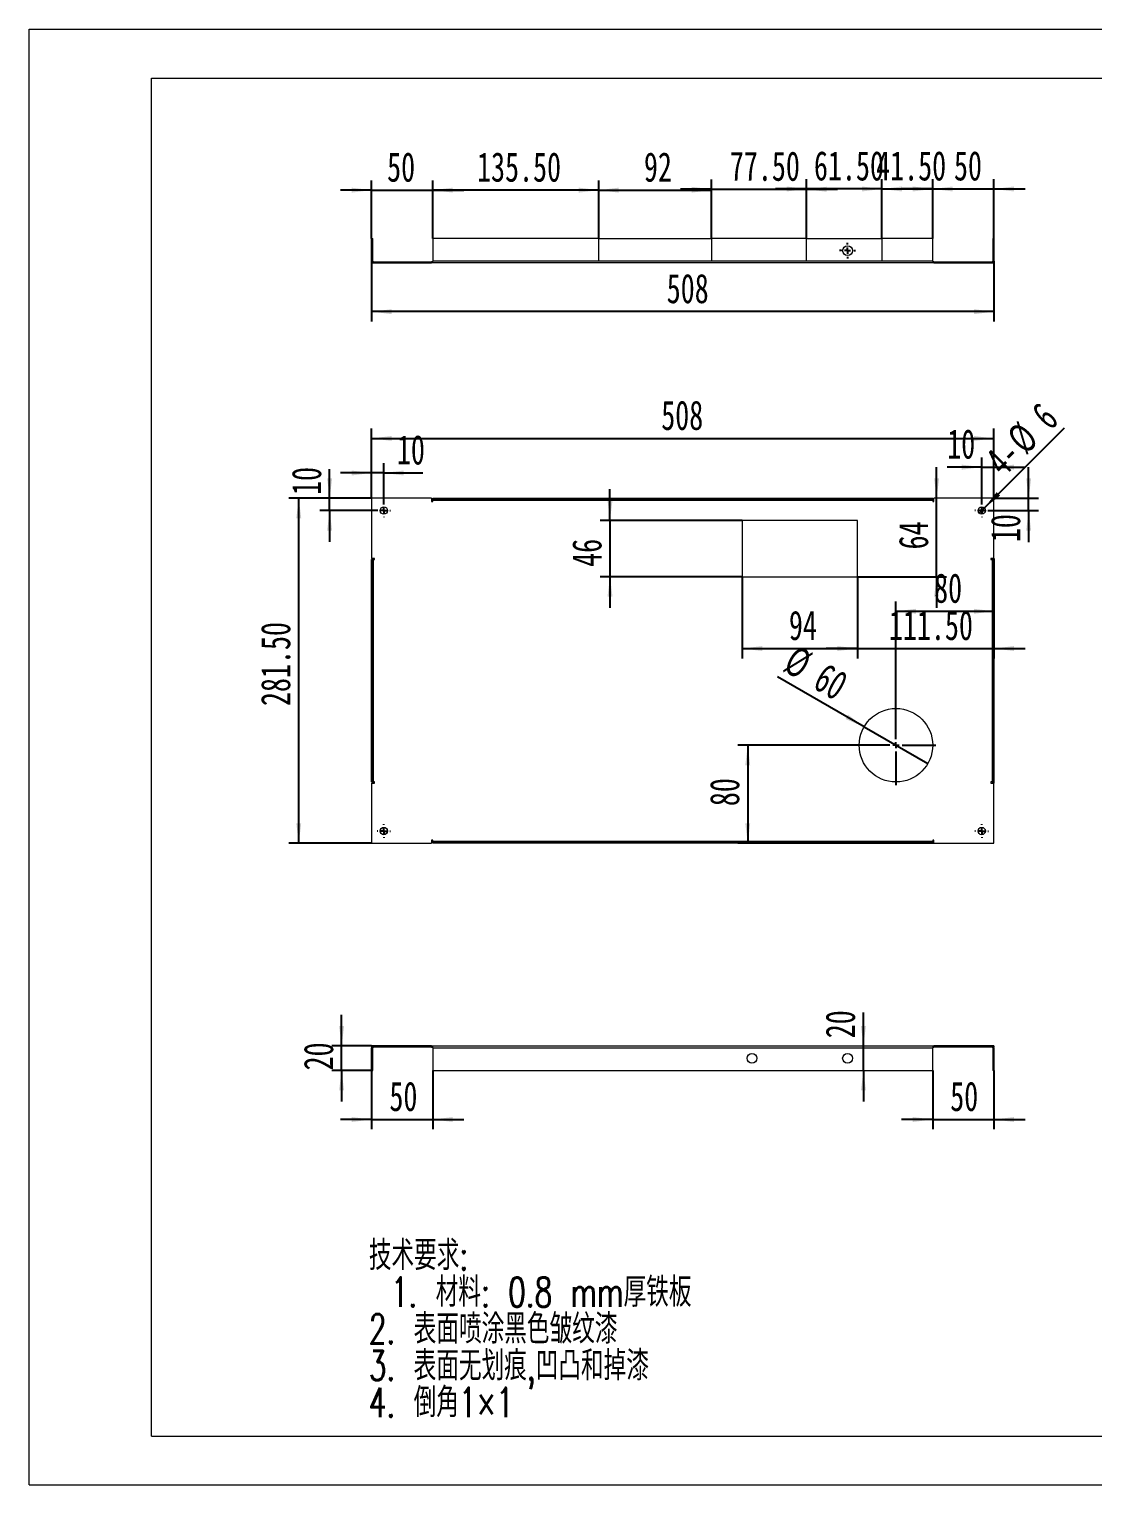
# Model space of a CAD drawing. Header units: millimetres. Extents: x 0 to 420, y 0 to 297.
# Drawn here: x 0.1 to 217.1, y 0.2 to 297.2 of the extents above; entities that cross this region are included whole.
import ezdxf

# ---------------------------------------------------------------- set-up
doc = ezdxf.new("R2010")
doc.units = ezdxf.units.MM
doc.layers.add('10', color=7, linetype='Continuous')
doc.layers.add('A-TITLEBLOCK', color=7, linetype='Continuous', lineweight=15)
doc.styles.add('SLDTEXTSTYLE0', font='TXT', dxfattribs={"width": 0.7, "bigfont": 'bigfont'})
doc.styles.add('SLDTEXTSTYLE1', font='TXT', dxfattribs={"width": 0.7})
doc.dimstyles.new('SLDDIMSTYLE0', dxfattribs={"dimtxt": 6, "dimasz": 4.08, "dimexe": 0, "dimexo": 0.0625, "dimgap": 1.5, "dimtad": 2, "dimlfac": 4, "dimrnd": 1e-09, "dimzin": 12, "dimdsep": 46, "dimtxsty": 'SLDTEXTSTYLE1', "dimsah": 1, "dimcen": 0.09, "dimadec": 0, "dimazin": 3, "dimtfac": 1, "dimtmove": 0, "dimatfit": 0, "dimfxl": 0, "dimfrac": 2, "dimtolj": 1, "dimtzin": 12, "dimarcsym": 0})
doc.dimstyles.new('SLDDIMSTYLE1', dxfattribs={"dimtxt": 6, "dimasz": 4.08, "dimexe": 0, "dimexo": 0.0625, "dimgap": 1.5, "dimtad": 2, "dimlfac": 4, "dimrnd": 1e-09, "dimzin": 12, "dimdsep": 46, "dimtxsty": 'SLDTEXTSTYLE1', "dimblk1": 'NONE', "dimsah": 1, "dimcen": 0, "dimadec": 0, "dimazin": 3, "dimtfac": 1, "dimtmove": 0, "dimatfit": 3, "dimldrblk": 'NONE', "dimfxl": 0, "dimfrac": 2, "dimtolj": 1, "dimtzin": 12, "dimarcsym": 0})
doc.dimstyles.new('SLDDIMSTYLE2', dxfattribs={"dimtxt": 6, "dimasz": 4.08, "dimexe": 0, "dimexo": 0.0625, "dimgap": 1.5, "dimtad": 2, "dimlfac": 4, "dimrnd": 1e-09, "dimzin": 12, "dimdsep": 46, "dimtxsty": 'SLDTEXTSTYLE1', "dimsah": 1, "dimcen": 0.09, "dimadec": 0, "dimazin": 3, "dimtfac": 1, "dimtofl": 0, "dimtmove": 0, "dimatfit": 3, "dimfxl": 0, "dimfrac": 2, "dimtolj": 1, "dimtzin": 12, "dimarcsym": 0})
doc.dimstyles.new('SLDDIMSTYLE3', dxfattribs={"dimtxt": 6, "dimasz": 4.08, "dimexe": 0, "dimexo": 0.0625, "dimgap": 1.5, "dimtad": 2, "dimlfac": 4, "dimrnd": 1e-09, "dimzin": 4, "dimdsep": 46, "dimtxsty": 'SLDTEXTSTYLE1', "dimsah": 1, "dimcen": 0.09, "dimadec": 0, "dimazin": 1, "dimtfac": 1, "dimtmove": 0, "dimatfit": 0, "dimfxl": 0, "dimfrac": 2, "dimtolj": 1, "dimtzin": 12, "dimarcsym": 0})
doc.dimstyles.new('SLDDIMSTYLE4', dxfattribs={"dimtxt": 6, "dimasz": 4.08, "dimexe": 0, "dimexo": 0.0625, "dimgap": 1.5, "dimtad": 2, "dimlfac": 4, "dimrnd": 1e-09, "dimzin": 12, "dimdsep": 46, "dimtxsty": 'SLDTEXTSTYLE1', "dimblk1": 'NONE', "dimsah": 1, "dimcen": 0, "dimadec": 0, "dimazin": 3, "dimtfac": 1, "dimtmove": 0, "dimatfit": 3, "dimldrblk": 'NONE', "dimfxl": 0, "dimfrac": 2, "dimtolj": 1, "dimtzin": 12, "dimarcsym": 0})
doc.dimstyles.new('SLDDIMSTYLE5', dxfattribs={"dimtxt": 6, "dimasz": 4.08, "dimexe": 0, "dimexo": 0.0625, "dimgap": 1.5, "dimtad": 2, "dimlfac": 4, "dimrnd": 1e-09, "dimzin": 4, "dimdsep": 46, "dimtxsty": 'SLDTEXTSTYLE1', "dimsah": 1, "dimcen": 0.09, "dimadec": 0, "dimazin": 1, "dimtfac": 1, "dimtofl": 0, "dimtmove": 0, "dimatfit": 3, "dimfxl": 0, "dimfrac": 2, "dimtolj": 1, "dimtzin": 12, "dimarcsym": 0})

# ---------------------------------------------------------------- blocks, each defined once
blk = doc.blocks.new('SW_NOTE_0')
at = {"layer": 'A-TITLEBLOCK', "color": 0, "char_height": 6, "attachment_point": 1, "style": 'SLDTEXTSTYLE0'}
for s, insert in [('\\M+18B5A术\\M+19776\\M+18B81:', (0, 7.73)), ('1. \\M+18DDE\\M+197BF: 0.8 mm\\M+18CFA铁\\M+194C2', (4.5, 0.23)), ('2. \\M+1955C\\M+196CA喷涂\\M+1FC4B\\M+19046皱纹\\M+18EBD', (0, -7.27)), ('3. \\M+1955C\\M+196CA\\M+19DD9划\\M+18DAD,\\M+1899A\\M+193CA\\M+19861\\M+19D7B\\M+18EBD', (0, -14.77)), ('4. \\M+1937C\\M+18A701\\M+1817E1', (0, -22.27))]:
    blk.add_mtext(s, dxfattribs=dict(at, insert=insert))
blk = doc.blocks.new('_D')
at = {"layer": '10'}
for p, q in [((194.45, 200.36), (194.45, 209.85)), ((196.95, 201.49), (196.95, 209.85)), ((194.45, 207.85), (187.4, 207.85)), ((194.45, 207.85), (196.95, 207.85)), ((196.95, 207.85), (203.3, 207.85))]:
    blk.add_line(p, q, dxfattribs=at)
for points in [[(194.45, 207.85), (190.37, 208.36), (190.37, 207.34)], [(196.95, 207.85), (201.03, 207.34), (201.03, 208.36)]]:
    blk.add_solid(points, dxfattribs=at)
at = {"layer": '10', "insert": (187.4, 215.58), "char_height": 6, "attachment_point": 1, "style": 'SLDTEXTSTYLE1'}
blk.add_mtext('10', dxfattribs=at)
blk = doc.blocks.new('_D_1')
at = {"layer": '10'}
for p, q in [((204.02, 201.49), (204.02, 207.84)), ((196.95, 201.49), (206.02, 201.49)), ((204.02, 198.99), (204.02, 201.49)), ((195.82, 198.99), (206.02, 198.99)), ((204.02, 198.99), (204.02, 192.55))]:
    blk.add_line(p, q, dxfattribs=at)
for points in [[(204.02, 201.49), (204.53, 205.57), (203.52, 205.57)], [(204.02, 198.99), (203.52, 194.91), (204.53, 194.91)]]:
    blk.add_solid(points, dxfattribs=at)
at = {"layer": '10', "insert": (196.29, 192.55), "char_height": 6, "attachment_point": 1, "rotation": 90, "style": 'SLDTEXTSTYLE1'}
blk.add_mtext('10', dxfattribs=at)
blk = doc.blocks.new('_D_2')
at = {"layer": '10'}
for q in [(211.36, 215.9), (193.92, 198.46)]:
    blk.add_line((194.98, 199.52), q, dxfattribs=at)
blk.add_solid([(194.98, 199.52), (198.22, 202.05), (197.5, 202.76)], dxfattribs=at)
at = {"layer": '10', "char_height": 6, "attachment_point": 1, "rotation": 45, "style": 'SLDTEXTSTYLE1'}
for s, insert in [('6', (204.15, 219.4)), ('%%c', (199.14, 214.43)), ('4-', (194.68, 209.94))]:
    blk.add_mtext(s, dxfattribs=dict(at, insert=insert))
blk = doc.blocks.new('_NONE')
blk = doc.blocks.new('_D_3')
at = {"layer": '10'}
for p, q in [((145.57, 185.49), (145.57, 168.84)), ((169.07, 185.49), (169.07, 168.84)), ((145.57, 170.84), (169.07, 170.84))]:
    blk.add_line(p, q, dxfattribs=at)
for points in [[(145.57, 170.84), (149.65, 170.34), (149.65, 171.35)], [(169.07, 170.84), (164.99, 171.35), (164.99, 170.34)]]:
    blk.add_solid(points, dxfattribs=at)
at = {"layer": '10', "insert": (155.1, 178.58), "char_height": 6, "attachment_point": 1, "style": 'SLDTEXTSTYLE1'}
blk.add_mtext('94', dxfattribs=at)
blk = doc.blocks.new('_D_4')
at = {"layer": '10'}
for p, q in [((196.95, 189.24), (196.95, 168.84)), ((169.07, 185.49), (169.07, 168.84)), ((169.07, 170.84), (162.72, 170.84)), ((169.07, 170.84), (196.95, 170.84)), ((196.95, 170.84), (203.3, 170.84))]:
    blk.add_line(p, q, dxfattribs=at)
for points in [[(169.07, 170.84), (164.99, 171.35), (164.99, 170.34)], [(196.95, 170.84), (201.03, 170.34), (201.03, 171.35)]]:
    blk.add_solid(points, dxfattribs=at)
at = {"layer": '10', "insert": (175.51, 178.58), "char_height": 6, "attachment_point": 1, "style": 'SLDTEXTSTYLE1'}
blk.add_mtext('111.50', dxfattribs=at)
blk = doc.blocks.new('_D_5')
at = {"layer": '10'}
for p, q in [((118.6, 196.99), (118.6, 203.34)), ((145.57, 196.99), (116.6, 196.99)), ((118.6, 196.99), (118.6, 185.49)), ((145.57, 185.49), (116.6, 185.49)), ((118.6, 185.49), (118.6, 179.14))]:
    blk.add_line(p, q, dxfattribs=at)
for points in [[(118.6, 196.99), (119.11, 201.07), (118.09, 201.07)], [(118.6, 185.49), (118.09, 181.41), (119.11, 181.41)]]:
    blk.add_solid(points, dxfattribs=at)
at = {"layer": '10', "insert": (110.87, 187.51), "char_height": 6, "attachment_point": 1, "rotation": 90, "style": 'SLDTEXTSTYLE1'}
blk.add_mtext('46', dxfattribs=at)
blk = doc.blocks.new('_D_6')
at = {"layer": '10'}
for p, q in [((185.24, 201.49), (185.24, 207.84)), ((185.24, 185.49), (185.24, 201.49)), ((169.07, 185.49), (187.24, 185.49)), ((185.24, 185.49), (185.24, 179.14))]:
    blk.add_line(p, q, dxfattribs=at)
for points in [[(185.24, 201.49), (185.75, 205.57), (184.73, 205.57)], [(185.24, 185.49), (184.73, 181.41), (185.75, 181.41)]]:
    blk.add_solid(points, dxfattribs=at)
at = {"layer": '10', "insert": (177.51, 191.06), "char_height": 6, "attachment_point": 1, "rotation": 90, "style": 'SLDTEXTSTYLE1'}
blk.add_mtext('64', dxfattribs=at)
blk = doc.blocks.new('_D_7')
at = {"layer": '10'}
for p, q in [((168.82, 151.11), (144.71, 151.11)), ((146.71, 151.11), (146.71, 131.11)), ((184.7, 131.11), (144.71, 131.11))]:
    blk.add_line(p, q, dxfattribs=at)
for points in [[(146.71, 151.11), (146.2, 147.03), (147.21, 147.03)], [(146.71, 131.11), (147.21, 135.19), (146.2, 135.19)]]:
    blk.add_solid(points, dxfattribs=at)
at = {"layer": '10', "insert": (138.97, 138.69), "char_height": 6, "attachment_point": 1, "rotation": 90, "style": 'SLDTEXTSTYLE1'}
blk.add_mtext('80', dxfattribs=at)
blk = doc.blocks.new('_D_8')
at = {"layer": '10'}
for p, q in [((176.95, 159.24), (176.95, 180.45)), ((176.95, 178.45), (196.95, 178.45)), ((196.95, 143.36), (196.95, 180.45))]:
    blk.add_line(p, q, dxfattribs=at)
for points in [[(176.95, 178.45), (181.03, 177.94), (181.03, 178.95)], [(196.95, 178.45), (192.87, 178.95), (192.87, 177.94)]]:
    blk.add_solid(points, dxfattribs=at)
at = {"layer": '10', "insert": (184.73, 186.18), "char_height": 6, "attachment_point": 1, "style": 'SLDTEXTSTYLE1'}
blk.add_mtext('80', dxfattribs=at)
blk = doc.blocks.new('_D_9')
at = {"layer": '10'}
for q in [(152.78, 165.07), (183.44, 147.36)]:
    blk.add_line((170.45, 154.86), q, dxfattribs=at)
blk.add_solid([(170.45, 154.86), (167.17, 157.34), (166.66, 156.46)], dxfattribs=at)
at = {"layer": '10', "char_height": 6, "attachment_point": 1, "rotation": 330, "style": 'SLDTEXTSTYLE1'}
for s, insert in [('%%c', (156.61, 171.71)), ('60', (162.71, 168.16))]:
    blk.add_mtext(s, dxfattribs=dict(at, insert=insert))
blk = doc.blocks.new('_D_10')
at = {"layer": '10'}
for p, q in [((69.95, 201.49), (53.1, 201.49)), ((55.1, 131.11), (55.1, 201.49)), ((69.95, 131.11), (53.1, 131.11))]:
    blk.add_line(p, q, dxfattribs=at)
for points in [[(55.1, 201.49), (54.59, 197.41), (55.6, 197.41)], [(55.1, 131.11), (55.6, 135.19), (54.59, 135.19)]]:
    blk.add_solid(points, dxfattribs=at)
at = {"layer": '10', "insert": (47.36, 159.11), "char_height": 6, "attachment_point": 1, "rotation": 90, "style": 'SLDTEXTSTYLE1'}
blk.add_mtext('281.50', dxfattribs=at)
blk = doc.blocks.new('_D_11')
at = {"layer": '10'}
for p, q in [((69.95, 201.49), (69.95, 208.66)), ((72.45, 200.36), (72.45, 208.66)), ((69.95, 206.66), (63.6, 206.66)), ((72.45, 206.66), (69.95, 206.66)), ((72.45, 206.66), (80.39, 206.66))]:
    blk.add_line(p, q, dxfattribs=at)
for points in [[(69.95, 206.66), (65.87, 207.16), (65.87, 206.15)], [(72.45, 206.66), (76.53, 206.15), (76.53, 207.16)]]:
    blk.add_solid(points, dxfattribs=at)
at = {"layer": '10', "insert": (75.12, 214.39), "char_height": 6, "attachment_point": 1, "style": 'SLDTEXTSTYLE1'}
blk.add_mtext('10', dxfattribs=at)
blk = doc.blocks.new('_D_12')
at = {"layer": '10'}
for p, q in [((61.4, 201.49), (61.4, 207.44)), ((69.95, 201.49), (59.4, 201.49)), ((61.4, 198.99), (61.4, 201.49)), ((71.07, 198.99), (59.4, 198.99)), ((61.4, 198.99), (61.4, 192.64))]:
    blk.add_line(p, q, dxfattribs=at)
for points in [[(61.4, 201.49), (61.91, 205.57), (60.89, 205.57)], [(61.4, 198.99), (60.89, 194.91), (61.91, 194.91)]]:
    blk.add_solid(points, dxfattribs=at)
at = {"layer": '10', "insert": (53.66, 202.17), "char_height": 6, "attachment_point": 1, "rotation": 90, "style": 'SLDTEXTSTYLE1'}
blk.add_mtext('10', dxfattribs=at)
blk = doc.blocks.new('_D_13')
at = {"layer": '10'}
for p, q in [((69.95, 201.49), (69.95, 215.71)), ((196.95, 201.49), (196.95, 215.71)), ((69.95, 213.71), (196.95, 213.71))]:
    blk.add_line(p, q, dxfattribs=at)
for points in [[(69.95, 213.71), (74.03, 213.2), (74.03, 214.21)], [(196.95, 213.71), (192.87, 214.21), (192.87, 213.2)]]:
    blk.add_solid(points, dxfattribs=at)
at = {"layer": '10', "insert": (129.05, 221.44), "char_height": 6, "attachment_point": 1, "style": 'SLDTEXTSTYLE1'}
blk.add_mtext('508', dxfattribs=at)
blk = doc.blocks.new('SW_CENTERMARKSYMBOL_0')
at = {"layer": '10', "color": 0}
for p, q in [((-1.25, 0), (-1.375, 0)), ((0, 0), (-0.625, 0)), ((0, 1.25), (0, 1.375)), ((0, 0), (0, 0.625)), ((0, 0), (0, -0.625)), ((0, 0), (0.625, 0)), ((1.25, 0), (1.375, 0)), ((0, -1.25), (0, -1.375))]:
    blk.add_line(p, q, dxfattribs=at)
blk = doc.blocks.new('SW_CENTERMARKSYMBOL_1')
at = {"layer": '10', "color": 0}
for p, q in [((-1.25, 0), (-1.375, 0)), ((0, 0), (-0.625, 0)), ((0, 1.25), (0, 1.375)), ((0, 0), (0, 0.625)), ((0, 0), (0, -0.625)), ((0, 0), (0.625, 0)), ((1.25, 0), (1.375, 0)), ((0, -1.25), (0, -1.375))]:
    blk.add_line(p, q, dxfattribs=at)
blk = doc.blocks.new('SW_CENTERMARKSYMBOL_2')
at = {"layer": '10', "color": 0}
for p, q in [((-1.25, 0), (-1.375, 0)), ((0, 0), (-0.625, 0)), ((0, 1.25), (0, 1.375)), ((0, 0), (0, 0.625)), ((0, 0), (0, -0.625)), ((0, 0), (0.625, 0)), ((1.25, 0), (1.375, 0)), ((0, -1.25), (0, -1.375))]:
    blk.add_line(p, q, dxfattribs=at)
blk = doc.blocks.new('SW_CENTERMARKSYMBOL_3')
at = {"layer": '10', "color": 0}
for p, q in [((-1.25, 0), (-1.375, 0)), ((0, 0), (-0.625, 0)), ((0, 1.25), (0, 1.375)), ((0, 0), (0, 0.625)), ((0, 0), (0, -0.625)), ((0, 0), (0.625, 0)), ((1.25, 0), (1.375, 0)), ((0, -1.25), (0, -1.375))]:
    blk.add_line(p, q, dxfattribs=at)
blk = doc.blocks.new('SW_CENTERMARKSYMBOL_4')
at = {"layer": '10', "color": 0}
for p, q in [((0, 1.25), (0, 8.125)), ((-1.25, 0), (-8.125, 0)), ((0, 0), (-0.625, 0)), ((0, 0), (0, 0.625)), ((0, 0), (0, -0.625)), ((0, 0), (0.625, 0)), ((1.25, 0), (8.125, 0)), ((0, -1.25), (0, -8.125))]:
    blk.add_line(p, q, dxfattribs=at)
blk = doc.blocks.new('SW_CENTERMARKSYMBOL_5')
at = {"layer": '10', "color": 0}
for p, q in [((-1.25, 0), (-1.375, 0)), ((0, 0), (-0.625, 0)), ((0, 1.25), (0, 1.375)), ((0, 0), (0, 0.625)), ((0, 0), (0, -0.625)), ((0, 0), (0.625, 0)), ((1.25, 0), (1.375, 0)), ((0, -1.25), (0, -1.375))]:
    blk.add_line(p, q, dxfattribs=at)
blk = doc.blocks.new('SW_CENTERMARKSYMBOL_6')
at = {"layer": '10', "color": 0}
for p, q in [((-1.25, 0), (-1.375, 0)), ((0, 0), (-0.625, 0)), ((0, 1.25), (0, 1.375)), ((0, 0), (0, 0.625)), ((0, 0), (0, -0.625)), ((0, 0), (0.625, 0)), ((1.25, 0), (1.375, 0)), ((0, -1.25), (0, -1.375))]:
    blk.add_line(p, q, dxfattribs=at)
blk = doc.blocks.new('SW_CENTERMARKSYMBOL_7')
at = {"layer": '10', "color": 0}
for p, q in [((-1.25, 0), (-1.375, 0)), ((0, 0), (-0.625, 0)), ((0, 1.25), (0, 1.375)), ((0, 0), (0, 0.625)), ((0, 0), (0, -0.625)), ((0, 0), (0.625, 0)), ((1.25, 0), (1.375, 0)), ((0, -1.25), (0, -1.375))]:
    blk.add_line(p, q, dxfattribs=at)
blk = doc.blocks.new('SW_CENTERMARKSYMBOL_8')
at = {"layer": '10', "color": 0}
for p, q in [((-1.25, 0), (-1.375, 0)), ((0, 0), (-0.625, 0)), ((0, 1.25), (0, 1.375)), ((0, 0), (0, 0.625)), ((0, 0), (0, -0.625)), ((0, 0), (0.625, 0)), ((1.25, 0), (1.375, 0)), ((0, -1.25), (0, -1.375))]:
    blk.add_line(p, q, dxfattribs=at)
blk = doc.blocks.new('SW_CENTERMARKSYMBOL_9')
at = {"layer": '10', "color": 0}
for p, q in [((0, 1.25), (0, 8.125)), ((-1.25, 0), (-8.125, 0)), ((0, 0), (-0.625, 0)), ((0, 0), (0, 0.625)), ((0, 0), (0, -0.625)), ((0, 0), (0.625, 0)), ((1.25, 0), (8.125, 0)), ((0, -1.25), (0, -8.125))]:
    blk.add_line(p, q, dxfattribs=at)
blk = doc.blocks.new('_D_16')
at = {"layer": '10'}
for p, q in [((63.84, 89.76), (63.84, 96.11)), ((69.95, 89.76), (61.84, 89.76)), ((63.84, 84.76), (63.84, 89.76)), ((69.95, 84.76), (61.84, 84.76)), ((63.84, 84.76), (63.84, 78.41))]:
    blk.add_line(p, q, dxfattribs=at)
for points in [[(63.84, 89.76), (64.35, 93.84), (63.33, 93.84)], [(63.84, 84.76), (63.33, 80.68), (64.35, 80.68)]]:
    blk.add_solid(points, dxfattribs=at)
at = {"layer": '10', "insert": (56.11, 84.77), "char_height": 6, "attachment_point": 1, "rotation": 90, "style": 'SLDTEXTSTYLE1'}
blk.add_mtext('20', dxfattribs=at)
blk = doc.blocks.new('_D_17')
at = {"layer": '10'}
for p, q in [((69.95, 84.76), (69.95, 72.76)), ((82.45, 84.76), (82.45, 72.76)), ((69.95, 74.76), (63.6, 74.76)), ((69.95, 74.76), (82.45, 74.76)), ((82.45, 74.76), (88.8, 74.76))]:
    blk.add_line(p, q, dxfattribs=at)
for points in [[(69.95, 74.76), (65.87, 75.26), (65.87, 74.25)], [(82.45, 74.76), (86.53, 74.25), (86.53, 75.26)]]:
    blk.add_solid(points, dxfattribs=at)
at = {"layer": '10', "insert": (73.59, 82.49), "char_height": 6, "attachment_point": 1, "style": 'SLDTEXTSTYLE1'}
blk.add_mtext('50', dxfattribs=at)
blk = doc.blocks.new('_D_18')
at = {"layer": '10'}
for p, q in [((184.45, 84.76), (184.45, 72.76)), ((196.95, 84.76), (196.95, 72.76)), ((184.45, 74.76), (178.1, 74.76)), ((184.45, 74.76), (196.95, 74.76)), ((196.95, 74.76), (203.3, 74.76))]:
    blk.add_line(p, q, dxfattribs=at)
for points in [[(184.45, 74.76), (180.37, 75.26), (180.37, 74.25)], [(196.95, 74.76), (201.03, 74.25), (201.03, 75.26)]]:
    blk.add_solid(points, dxfattribs=at)
at = {"layer": '10', "insert": (188.01, 82.49), "char_height": 6, "attachment_point": 1, "style": 'SLDTEXTSTYLE1'}
blk.add_mtext('50', dxfattribs=at)
blk = doc.blocks.new('_D_19')
at = {"layer": '10'}
for p, q in [((170.31, 89.76), (170.31, 96.59)), ((170.31, 84.76), (170.31, 89.76)), ((170.31, 84.76), (170.31, 78.41))]:
    blk.add_line(p, q, dxfattribs=at)
for points in [[(170.31, 89.76), (170.82, 93.84), (169.8, 93.84)], [(170.31, 84.76), (169.8, 80.68), (170.82, 80.68)]]:
    blk.add_solid(points, dxfattribs=at)
at = {"layer": '10', "insert": (162.58, 91.33), "char_height": 6, "attachment_point": 1, "rotation": 90, "style": 'SLDTEXTSTYLE1'}
blk.add_mtext('20', dxfattribs=at)
blk = doc.blocks.new('_D_20')
at = {"layer": '10'}
for p, q in [((174.07, 264.6), (167.72, 264.6)), ((174.07, 254.52), (174.07, 266.6)), ((174.07, 264.6), (184.45, 264.6)), ((184.45, 254.52), (184.45, 266.6)), ((184.45, 264.6), (190.8, 264.6))]:
    blk.add_line(p, q, dxfattribs=at)
for points in [[(174.07, 264.6), (169.99, 265.11), (169.99, 264.09)], [(184.45, 264.6), (188.53, 264.09), (188.53, 265.11)]]:
    blk.add_solid(points, dxfattribs=at)
at = {"layer": '10', "insert": (172.9, 272.34), "char_height": 6, "attachment_point": 1, "style": 'SLDTEXTSTYLE1'}
blk.add_mtext('41.50', dxfattribs=at)
blk = doc.blocks.new('_D_21')
at = {"layer": '10'}
for p, q in [((184.45, 264.6), (178.1, 264.6)), ((184.45, 254.52), (184.45, 266.6)), ((184.45, 264.6), (196.95, 264.6)), ((196.95, 254.52), (196.95, 266.6)), ((196.95, 264.6), (203.3, 264.6))]:
    blk.add_line(p, q, dxfattribs=at)
for points in [[(184.45, 264.6), (180.37, 265.11), (180.37, 264.09)], [(196.95, 264.6), (201.03, 264.09), (201.03, 265.11)]]:
    blk.add_solid(points, dxfattribs=at)
at = {"layer": '10', "insert": (188.78, 272.34), "char_height": 6, "attachment_point": 1, "style": 'SLDTEXTSTYLE1'}
blk.add_mtext('50', dxfattribs=at)
blk = doc.blocks.new('_D_22')
at = {"layer": '10'}
for p, q in [((158.7, 264.6), (152.35, 264.6)), ((158.7, 254.52), (158.7, 266.6)), ((174.07, 264.6), (158.7, 264.6)), ((174.07, 254.52), (174.07, 266.6)), ((174.07, 264.6), (180.42, 264.6))]:
    blk.add_line(p, q, dxfattribs=at)
for points in [[(158.7, 264.6), (154.62, 265.11), (154.62, 264.09)], [(174.07, 264.6), (178.15, 264.09), (178.15, 265.11)]]:
    blk.add_solid(points, dxfattribs=at)
at = {"layer": '10', "insert": (160.21, 272.34), "char_height": 6, "attachment_point": 1, "style": 'SLDTEXTSTYLE1'}
blk.add_mtext('61.50', dxfattribs=at)
blk = doc.blocks.new('_D_23')
at = {"layer": '10'}
for p, q in [((139.32, 264.54), (132.97, 264.54)), ((139.32, 254.52), (139.32, 266.54)), ((139.32, 264.54), (158.7, 264.54)), ((158.7, 254.52), (158.7, 266.54)), ((158.7, 264.54), (165.05, 264.54))]:
    blk.add_line(p, q, dxfattribs=at)
for points in [[(139.32, 264.54), (135.24, 265.05), (135.24, 264.03)], [(158.7, 264.54), (162.78, 264.03), (162.78, 265.05)]]:
    blk.add_solid(points, dxfattribs=at)
at = {"layer": '10', "insert": (143.06, 272.27), "char_height": 6, "attachment_point": 1, "style": 'SLDTEXTSTYLE1'}
blk.add_mtext('77.50', dxfattribs=at)
blk = doc.blocks.new('_D_24')
at = {"layer": '10'}
for p, q in [((116.32, 254.52), (116.32, 266.36)), ((116.32, 264.36), (139.32, 264.36)), ((139.32, 254.52), (139.32, 266.36))]:
    blk.add_line(p, q, dxfattribs=at)
for points in [[(116.32, 264.36), (120.4, 263.85), (120.4, 264.87)], [(139.32, 264.36), (135.24, 264.87), (135.24, 263.85)]]:
    blk.add_solid(points, dxfattribs=at)
at = {"layer": '10', "insert": (125.52, 272.09), "char_height": 6, "attachment_point": 1, "style": 'SLDTEXTSTYLE1'}
blk.add_mtext('92', dxfattribs=at)
blk = doc.blocks.new('_D_25')
at = {"layer": '10'}
for p, q in [((82.45, 254.52), (82.45, 266.36)), ((116.32, 264.36), (82.45, 264.36)), ((116.32, 254.52), (116.32, 266.36))]:
    blk.add_line(p, q, dxfattribs=at)
for points in [[(82.45, 264.36), (86.53, 263.85), (86.53, 264.87)], [(116.32, 264.36), (112.24, 264.87), (112.24, 263.85)]]:
    blk.add_solid(points, dxfattribs=at)
at = {"layer": '10', "insert": (91.47, 272.09), "char_height": 6, "attachment_point": 1, "style": 'SLDTEXTSTYLE1'}
blk.add_mtext('135.50', dxfattribs=at)
blk = doc.blocks.new('_D_26')
at = {"layer": '10'}
for p, q in [((69.95, 249.89), (69.95, 237.57)), ((196.95, 249.89), (196.95, 237.57)), ((196.95, 239.57), (69.95, 239.57))]:
    blk.add_line(p, q, dxfattribs=at)
for points in [[(69.95, 239.57), (74.03, 239.06), (74.03, 240.07)], [(196.95, 239.57), (192.87, 240.07), (192.87, 239.06)]]:
    blk.add_solid(points, dxfattribs=at)
at = {"layer": '10', "insert": (130.17, 247.3), "char_height": 6, "attachment_point": 1, "style": 'SLDTEXTSTYLE1'}
blk.add_mtext('508', dxfattribs=at)
blk = doc.blocks.new('_D_27')
at = {"layer": '10'}
for p, q in [((69.95, 264.36), (63.6, 264.36)), ((69.95, 254.52), (69.95, 266.36)), ((69.95, 264.36), (82.45, 264.36)), ((82.45, 254.52), (82.45, 266.36)), ((82.45, 264.36), (88.8, 264.36))]:
    blk.add_line(p, q, dxfattribs=at)
for points in [[(69.95, 264.36), (65.87, 264.87), (65.87, 263.85)], [(82.45, 264.36), (86.53, 263.85), (86.53, 264.87)]]:
    blk.add_solid(points, dxfattribs=at)
at = {"layer": '10', "insert": (73.12, 272.09), "char_height": 6, "attachment_point": 1, "style": 'SLDTEXTSTYLE1'}
blk.add_mtext('50', dxfattribs=at)
blk = doc.blocks.new('SW_CENTERMARKSYMBOL_10')
at = {"layer": '10', "color": 0}
for p, q in [((-1.25, 0), (-1.625, 0)), ((0, 0), (-0.625, 0)), ((0, 1.25), (0, 1.625)), ((0, 0), (0, 0.625)), ((0, 0), (0, -0.625)), ((0, 0), (0.625, 0)), ((1.25, 0), (1.625, 0)), ((0, -1.25), (0, -1.625))]:
    blk.add_line(p, q, dxfattribs=at)

msp = doc.modelspace()

# ---------------------------------------------------------------- linework, layer by layer
at = {"color": 7, "linetype": 'Continuous', "lineweight": 15}
for p, q in [((69.9464, 249.8914), (69.9464, 254.5164)), ((69.9464, 254.5164), (70.1964, 254.5164)), ((70.1964, 249.8914), (70.1964, 254.5164)), ((82.4464, 254.5164), (82.4464, 249.8914)), ((116.3214, 254.5164), (82.4464, 254.5164)), ((116.3214, 249.8914), (116.3214, 254.5164)), ((116.3214, 254.5164), (139.3214, 254.5164)), ((139.3214, 254.5164), (139.3214, 249.8914)), ((158.6964, 254.5164), (139.3214, 254.5164)), ((158.6964, 249.8914), (158.6964, 254.5164)), ((158.6964, 254.5164), (174.0714, 254.5164)), ((184.4464, 254.5164), (174.0714, 254.5164)), ((174.0714, 254.5164), (174.0714, 249.8914)), ((184.4464, 249.8914), (184.4464, 254.5164)), ((196.6964, 254.5164), (196.6964, 249.8914)), ((196.9464, 254.5164), (196.6964, 254.5164)), ((196.9464, 254.5164), (196.9464, 249.8914)), ((70.1964, 249.8914), (69.9464, 249.8914)), ((69.9464, 249.5164), (69.9464, 249.7664)), ((69.9464, 249.7664), (82.1964, 249.7664)), ((69.9464, 249.5164), (82.1964, 249.5164)), ((82.1964, 249.7664), (82.1964, 249.5164)), ((82.4464, 249.7664), (82.1964, 249.7664)), ((82.4464, 249.5164), (82.1964, 249.5164)), ((116.3214, 249.8914), (82.4464, 249.8914)), ((82.4464, 249.5164), (82.4464, 249.8914)), ((184.4464, 249.5164), (82.4464, 249.5164)), ((139.3214, 249.8914), (116.3214, 249.8914)), ((158.6964, 249.8914), (139.3214, 249.8914)), ((174.0714, 249.8914), (158.6964, 249.8914)), ((184.4464, 249.8914), (174.0714, 249.8914)), ((184.4464, 249.8914), (184.4464, 249.5164)), ((184.6964, 249.7664), (184.4464, 249.7664)), ((184.6964, 249.5164), (184.4464, 249.5164)), ((184.6964, 249.7664), (184.6964, 249.5164)), ((184.6964, 249.7664), (196.9464, 249.7664)), ((184.6964, 249.5164), (196.9464, 249.5164)), ((196.6964, 249.8914), (196.9464, 249.8914)), ((196.9464, 249.5164), (196.9464, 249.7664)), ((69.9464, 201.4898), (69.9464, 189.2398)), ((82.1964, 201.4898), (69.9464, 201.4898)), ((82.1964, 201.4898), (82.1964, 200.8648)), ((82.1964, 200.8648), (82.4464, 200.8648)), ((82.4464, 201.4898), (184.4464, 201.4898)), ((82.4464, 201.4898), (82.4464, 201.2398)), ((82.4464, 201.2398), (184.4464, 201.2398)), ((82.4464, 201.2398), (82.4464, 201.1148)), ((82.4464, 201.1148), (184.4464, 201.1148)), ((82.4464, 200.8648), (82.4464, 201.1148)), ((184.4464, 201.4898), (184.4464, 201.2398)), ((184.4464, 201.1148), (184.4464, 201.2398)), ((184.4464, 201.1148), (184.4464, 200.8648)), ((184.4464, 200.8648), (184.6964, 200.8648)), ((184.6964, 200.8648), (184.6964, 201.4898)), ((196.9464, 201.4898), (184.6964, 201.4898)), ((196.9464, 189.2398), (196.9464, 201.4898)), ((169.0714, 196.9898), (145.5714, 196.9898)), ((145.5714, 196.9898), (145.5714, 185.4898)), ((169.0714, 185.4898), (169.0714, 196.9898)), ((70.5714, 189.2398), (69.9464, 189.2398)), ((69.9464, 143.6148), (69.9464, 188.9898)), ((69.9464, 188.9898), (70.1964, 188.9898)), ((70.1964, 143.6148), (70.1964, 188.9898)), ((70.3214, 188.9898), (70.1964, 188.9898)), ((70.3214, 143.6148), (70.3214, 188.9898)), ((70.3214, 188.9898), (70.5714, 188.9898)), ((70.5714, 188.9898), (70.5714, 189.2398)), ((196.9464, 189.2398), (196.3214, 189.2398)), ((196.3214, 189.2398), (196.3214, 188.9898)), ((196.3214, 188.9898), (196.5714, 188.9898)), ((196.5714, 188.9898), (196.5714, 143.6148)), ((196.6964, 188.9898), (196.5714, 188.9898)), ((196.9464, 188.9898), (196.6964, 188.9898)), ((196.6964, 188.9898), (196.6964, 143.6148)), ((196.9464, 188.9898), (196.9464, 143.6148)), ((145.5714, 185.4898), (169.0714, 185.4898)), ((69.9464, 143.6148), (70.1964, 143.6148)), ((69.9464, 143.3648), (69.9464, 131.1148)), ((69.9464, 143.3648), (70.5714, 143.3648)), ((70.1964, 143.6148), (70.3214, 143.6148)), ((70.5714, 143.6148), (70.3214, 143.6148)), ((70.5714, 143.3648), (70.5714, 143.6148)), ((196.5714, 143.6148), (196.3214, 143.6148)), ((196.3214, 143.6148), (196.3214, 143.3648)), ((196.3214, 143.3648), (196.9464, 143.3648)), ((196.5714, 143.6148), (196.6964, 143.6148)), ((196.9464, 143.6148), (196.6964, 143.6148)), ((196.9464, 131.1148), (196.9464, 143.3648)), ((69.9464, 131.1148), (82.1964, 131.1148)), ((82.4464, 131.7398), (82.1964, 131.7398)), ((82.1964, 131.7398), (82.1964, 131.1148)), ((82.4464, 131.4898), (82.4464, 131.7398)), ((82.4464, 131.4898), (82.4464, 131.3648)), ((184.4464, 131.4898), (82.4464, 131.4898)), ((82.4464, 131.1148), (82.4464, 131.3648)), ((116.3214, 131.3648), (82.4464, 131.3648)), ((116.3214, 131.1148), (82.4464, 131.1148)), ((116.3214, 131.1148), (116.3214, 131.3648)), ((139.3214, 131.3648), (116.3214, 131.3648)), ((139.3214, 131.1148), (116.3214, 131.1148)), ((158.6964, 131.3648), (139.3214, 131.3648)), ((139.3214, 131.1148), (139.3214, 131.3648)), ((158.6964, 131.1148), (139.3214, 131.1148)), ((158.6964, 131.1148), (158.6964, 131.3648)), ((174.0714, 131.3648), (158.6964, 131.3648)), ((174.0714, 131.1148), (158.6964, 131.1148)), ((174.0714, 131.1148), (174.0714, 131.3648)), ((184.4464, 131.3648), (174.0714, 131.3648)), ((184.4464, 131.1148), (174.0714, 131.1148)), ((184.6964, 131.7398), (184.4464, 131.7398)), ((184.4464, 131.7398), (184.4464, 131.4898)), ((184.4464, 131.3648), (184.4464, 131.4898)), ((184.4464, 131.1148), (184.4464, 131.3648)), ((184.6964, 131.1148), (184.6964, 131.7398)), ((184.6964, 131.1148), (196.9464, 131.1148)), ((82.1964, 89.7554), (69.9464, 89.7554)), ((69.9464, 89.7554), (69.9464, 89.5054)), ((82.1964, 89.5054), (69.9464, 89.5054)), ((70.1964, 89.3804), (69.9464, 89.3804)), ((69.9464, 84.7554), (69.9464, 89.3804)), ((70.1964, 84.7554), (70.1964, 89.3804)), ((82.1964, 89.5054), (82.1964, 89.7554)), ((82.1964, 89.7554), (82.4464, 89.7554)), ((82.1964, 89.5054), (82.4464, 89.5054)), ((82.4464, 89.3804), (82.4464, 89.7554)), ((82.4464, 89.7554), (184.4464, 89.7554)), ((82.4464, 89.3804), (82.4464, 84.7554)), ((82.4464, 89.3804), (184.4464, 89.3804)), ((184.4464, 89.7554), (184.4464, 89.3804)), ((184.4464, 89.7554), (184.6964, 89.7554)), ((184.4464, 89.5054), (184.6964, 89.5054)), ((184.4464, 84.7554), (184.4464, 89.3804)), ((184.6964, 89.5054), (184.6964, 89.7554)), ((196.9464, 89.7554), (184.6964, 89.7554)), ((196.9464, 89.5054), (184.6964, 89.5054)), ((196.6964, 89.3804), (196.6964, 84.7554)), ((196.6964, 89.3804), (196.9464, 89.3804)), ((196.9464, 89.7554), (196.9464, 89.5054)), ((196.9464, 89.3804), (196.9464, 84.7554)), ((69.9464, 84.7554), (70.1964, 84.7554)), ((82.4464, 84.7554), (184.4464, 84.7554)), ((196.9464, 84.7554), (196.6964, 84.7554))]:
    msp.add_line(p, q, dxfattribs=at)
at = {"color": 7, "linetype": 'Continuous', "lineweight": 15, "flags": 128}
for points in [[(69.9464, 249.8914), (69.9536, 249.8182), (69.9679, 249.7664)], [(196.925, 249.7664), (196.9392, 249.8182), (196.9464, 249.8914)], [(69.9679, 89.5054), (69.9536, 89.4535), (69.9464, 89.3804)], [(196.9464, 89.3804), (196.9392, 89.4535), (196.925, 89.5054)]]:
    msp.add_lwpolyline(points, dxfattribs=at)
at = {"color": 7, "linetype": 'Continuous', "lineweight": 15}
for centre, radius in [((167.0714, 252.0164), 1), ((72.4464, 198.9898), 0.75), ((194.4464, 198.9898), 0.75), ((176.9464, 151.1148), 7.5), ((72.4464, 133.6148), 0.75), ((194.4464, 133.6148), 0.75), ((147.5714, 87.2554), 1), ((167.0714, 87.2554), 1)]:
    msp.add_circle(centre, radius, dxfattribs=at)
for centre, start, end in [((70.3214, 249.8914), 180, 270), ((196.5714, 249.8914), 270, 0), ((70.3214, 89.3804), 90, 180), ((196.5714, 89.3804), 0, 90)]:
    msp.add_arc(centre, 0.125, start, end, dxfattribs=at)
at = {"layer": 'A-TITLEBLOCK', "linetype": 'Continuous'}
for p, q in [((0.0788, 0.2148), (0.0788, 297.2148)), ((0.0788, 297.2148), (420.0788, 297.2148)), ((25.0634, 10.1753), (25.0634, 287.1753)), ((25.0634, 287.1753), (410.0634, 287.1753)), ((25.0634, 10.1753), (410.0634, 10.1753)), ((0.0788, 0.2148), (420.0788, 0.2148))]:
    msp.add_line(p, q, dxfattribs=at)

# ---------------------------------------------------------------- block references
at = {"layer": '10'}
for name, p in [('SW_CENTERMARKSYMBOL_10', (167.0714, 252.0164)), ('SW_CENTERMARKSYMBOL_0', (72.4464, 198.9898)), ('SW_CENTERMARKSYMBOL_5', (72.4464, 198.9898)), ('SW_CENTERMARKSYMBOL_2', (194.4464, 198.9898)), ('SW_CENTERMARKSYMBOL_7', (194.4464, 198.9898)), ('SW_CENTERMARKSYMBOL_4', (176.9464, 151.1148)), ('SW_CENTERMARKSYMBOL_9', (176.9464, 151.1148)), ('SW_CENTERMARKSYMBOL_1', (72.4464, 133.6148)), ('SW_CENTERMARKSYMBOL_6', (72.4464, 133.6148)), ('SW_CENTERMARKSYMBOL_3', (194.4464, 133.6148)), ('SW_CENTERMARKSYMBOL_8', (194.4464, 133.6148))]:
    msp.add_blockref(name, p, dxfattribs=at)
at = {"layer": 'A-TITLEBLOCK'}
msp.add_blockref('SW_NOTE_0', (69.3938, 42.3157), dxfattribs=at)

# ---------------------------------------------------------------- dimensions: what is measured, and where the dimension line sits
at = {"layer": '10'}
for base, p1, p2, dimstyle, picture, middle in [((82.4464, 264.3593), (69.9464, 254.5164), (82.4464, 254.5164), 'SLDDIMSTYLE0', '_D_27', (75.7521, 264.3593)), ((82.4464, 264.3593), (116.3214, 254.5164), (82.4464, 254.5164), 'SLDDIMSTYLE5', '_D_25', (99.3705, 264.3593)), ((139.3214, 264.3593), (116.3214, 254.5164), (139.3214, 254.5164), 'SLDDIMSTYLE2', '_D_24', (128.1476, 264.3593)), ((158.6964, 264.5373), (139.3214, 254.5164), (158.6964, 254.5164), 'SLDDIMSTYLE3', '_D_23', (149.6349, 264.5373)), ((158.6964, 264.6015), (174.0714, 254.5164), (158.6964, 254.5164), 'SLDDIMSTYLE3', '_D_22', (166.7803, 264.6015)), ((184.4464, 264.6015), (174.0714, 254.5164), (184.4464, 254.5164), 'SLDDIMSTYLE3', '_D_20', (179.4801, 264.6015)), ((196.9464, 264.6015), (184.4464, 254.5164), (196.9464, 254.5164), 'SLDDIMSTYLE0', '_D_21', (191.4175, 264.6015)), ((196.9464, 213.7064), (69.9464, 201.4898), (196.9464, 201.4898), 'SLDDIMSTYLE2', '_D_13', (132.9965, 213.7064)), ((69.9464, 206.6559), (72.4464, 200.3648), (69.9464, 201.4898), 'SLDDIMSTYLE0', '_D_11', (77.7561, 206.6559)), ((196.9464, 207.8474), (194.4464, 200.3648), (196.9464, 201.4898), 'SLDDIMSTYLE0', '_D', (190.0335, 207.8474)), ((196.9464, 170.8438), (169.0714, 185.4898), (196.9464, 189.2398), 'SLDDIMSTYLE3', '_D_4', (183.4018, 170.8438)), ((169.0714, 170.8438), (145.5714, 185.4898), (169.0714, 185.4898), 'SLDDIMSTYLE2', '_D_3', (157.7274, 170.8438)), ((196.9464, 178.4467), (176.9464, 159.2398), (196.9464, 143.3648), 'SLDDIMSTYLE2', '_D_8', (187.3577, 178.4467)), ((82.4464, 74.7554), (69.9464, 84.7554), (82.4464, 84.7554), 'SLDDIMSTYLE0', '_D_17', (76.2191, 74.7554)), ((196.9464, 74.7554), (184.4464, 84.7554), (196.9464, 84.7554), 'SLDDIMSTYLE0', '_D_18', (190.6402, 74.7554))]:
    dim = msp.add_linear_dim(base=base, p1=p1, p2=p2, dimstyle=dimstyle, dxfattribs=at)
    dim.commit()
    dim.dimension.update_dxf_attribs({"geometry": picture, "text_midpoint": middle, "dimtype": 160})
for base, p1, p2, angle, dimstyle, picture, middle in [((69.9464, 239.5664), (196.9464, 249.8914), (69.9464, 249.8914), 0, 'SLDDIMSTYLE2', '_D_26', (134.1156, 239.5664)), ((61.3979, 201.4898), (71.0714, 198.9898), (69.9464, 201.4898), 90, 'SLDDIMSTYLE0', '_D_12', (61.3979, 204.8019)), ((185.2412, 201.4898), (169.0714, 185.4898), (184.6964, 201.4898), 90, 'SLDDIMSTYLE0', '_D_6', (185.2412, 193.6844)), ((204.0244, 201.4898), (195.8214, 198.9898), (196.9464, 201.4898), 90, 'SLDDIMSTYLE0', '_D_1', (204.0244, 195.1794)), ((118.6024, 185.4898), (145.5714, 196.9898), (145.5714, 185.4898), 90, 'SLDDIMSTYLE0', '_D_5', (118.6024, 190.1374)), ((55.0969, 201.4898), (69.9464, 131.1148), (69.9464, 201.4898), 90, 'SLDDIMSTYLE5', '_D_10', (55.0969, 167)), ((146.707, 131.1148), (168.8214, 151.1148), (184.6964, 131.1148), 90, 'SLDDIMSTYLE2', '_D_7', (146.707, 141.3229)), ((170.3109, 89.7554), (184.4464, 84.7554), (196.9464, 89.7554), 90, 'SLDDIMSTYLE0', '_D_19', (170.3109, 93.9595)), ((63.8399, 89.7554), (69.9464, 84.7554), (69.9464, 89.7554), 90, 'SLDDIMSTYLE0', '_D_16', (63.8399, 87.4062))]:
    dim = msp.add_linear_dim(base=base, p1=p1, p2=p2, angle=angle, dimstyle=dimstyle, dxfattribs=at)
    dim.commit()
    dim.dimension.update_dxf_attribs({"geometry": picture, "text_midpoint": middle, "dimtype": 160})
dim = msp.add_diameter_dim_2p(p1=(193.9161, 198.4595), p2=(194.9767, 199.5202), text='4-<>', dimstyle='SLDDIMSTYLE1', dxfattribs=at)
dim.commit()
dim.dimension.update_dxf_attribs({"geometry": '_D_2', "text_midpoint": (206.1088, 210.6523), "dimtype": 163})
dim = msp.add_diameter_dim_2p(p1=(183.4416, 147.3648), p2=(170.4512, 154.8648), dimstyle='SLDDIMSTYLE4', dxfattribs=at)
dim.commit()
dim.dimension.update_dxf_attribs({"geometry": '_D_9', "text_midpoint": (157.7274, 162.2109), "dimtype": 163})

doc.saveas('drawing.dxf')
